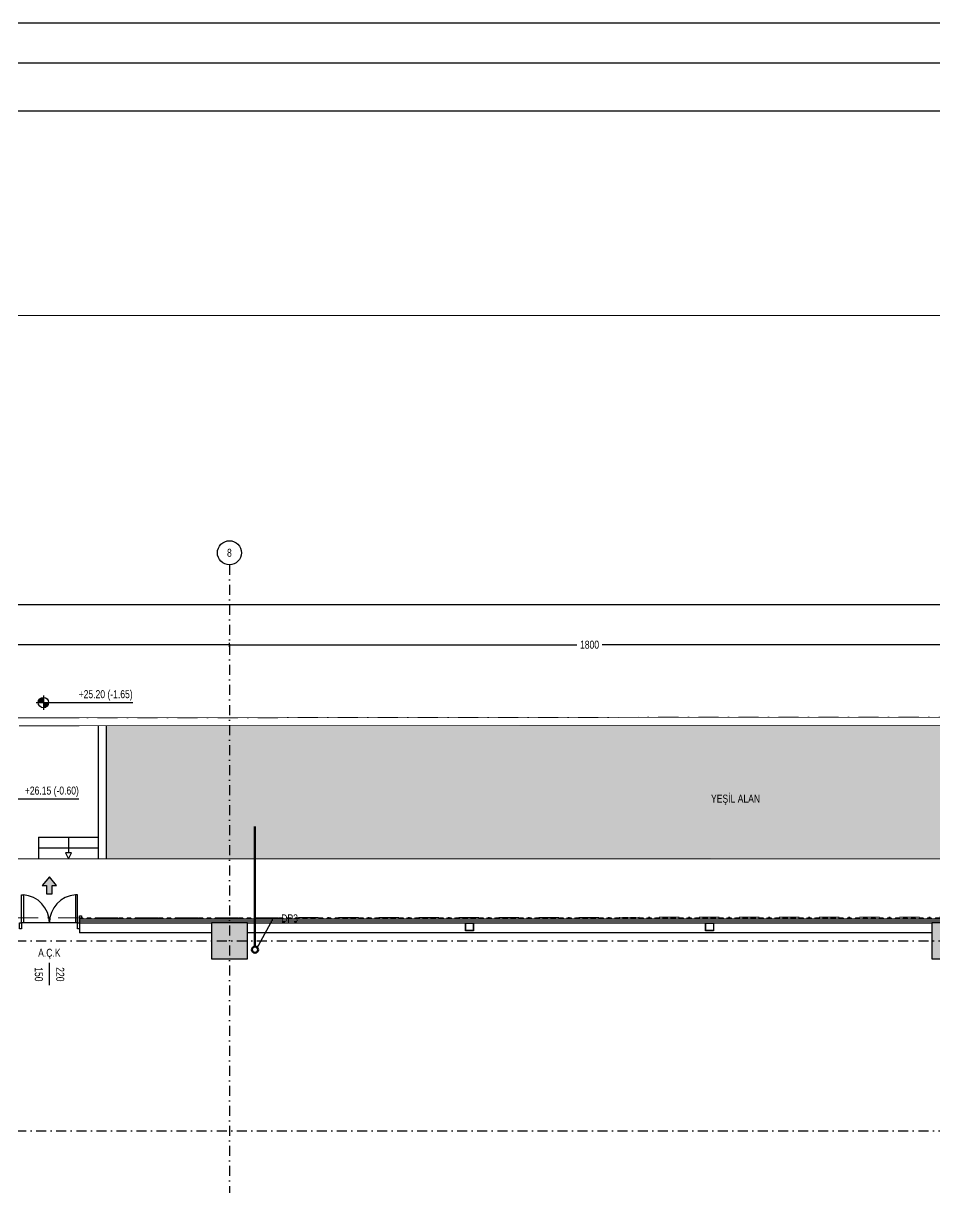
# Model space of a CAD drawing. Header units: centimetres. Extents: x 26569 to 160723, y -3143 to 14565.
# Drawn here: x 62964 to 65242, y 6646 to 9557 of the extents above; entities that cross this region are included whole.
import ezdxf
from ezdxf import colors
from ezdxf.entities.mleader import LeaderData, LeaderLine
from ezdxf.enums import TextEntityAlignment as Align
from ezdxf.math import Vec2, Vec3

# ---------------------------------------------------------------- set-up
doc = ezdxf.new("R2010")
doc.units = ezdxf.units.CM
doc.header["$LTSCALE"] = 100
doc.linetypes.add('DASHDOT', pattern=[1, 0.5, -0.25, 0, -0.25])
doc.linetypes.add('DASHDOT2', pattern=[0.5, 0.25, -0.125, 0, -0.125])
for name, color, linetype in [('A-ANNO-DIMS', 187, 'Continuous'), ('A-ANNO-GRID', 155, 'DASHDOT2'), ('A-ANNO-TEXT', 50, 'Continuous'), ('A-ANNO-TTBL', 157, 'Continuous'), ('A-DOOR', 193, 'Continuous'), ('A-ELEV-01', 255, 'Continuous'), ('A-ELEV-03', 251, 'Continuous'), ('A-WALL-INSL', 249, 'Continuous'), ('A-WALL-SNWPNL', 200, 'Continuous'), ('L-PLNT', 87, 'Continuous'), ('L-SITE', 1, 'DASHDOT'), ('L-SITE-CURB', 33, 'Continuous'), ('S-CONC', 5, 'Continuous'), ('S-HTCH', 8, 'Continuous'), ('S-STEL', 3, 'Continuous')]:
    doc.layers.add(name, color=color, linetype=linetype)
doc.layers.add('GEB-YİB', color=7, linetype='Continuous', lineweight=50)
doc.styles.add('Fields_100', font='act_simplex.shx', dxfattribs={"width": 0.8, "height": 20})
doc.linetypes.add('BATTING', pattern='A,0.00254,-2.54,[134,ltypeshp.shx,S=2.54,R=0,X=-2.54,Y=0],-5.08,[134,ltypeshp.shx,S=2.54,R=180,X=2.54,Y=0],-2.54', length=10.16254)
doc.dimstyles.new('FIELDS_100', dxfattribs={"dimscale": 0, "dimtxt": 20, "dimasz": 5, "dimexe": 5, "dimexo": 5, "dimgap": 5, "dimtad": 0, "dimdec": 0, "dimzin": 0, "dimdsep": 46, "dimtxsty": 'Fields_100', "dimblk": 'DOT', "dimcen": 0.09, "dimclrt": 50, "dimadec": 0, "dimazin": 0, "dimtfac": 1, "dimtdec": 0, "dimtix": 1, "dimtofl": 0, "dimtmove": 1, "dimatfit": 3, "dimfxl": 5, "dimfxlon": 1, "dimtolj": 1, "dimtzin": 0, "dimarcsym": 0})

# ---------------------------------------------------------------- blocks, each defined once
blk = doc.blocks.new('_Dot')
at = {"color": 0, "linetype": 'ByBlock', "lineweight": -2}
blk.add_line((-0.5, 0), (-1, 0), dxfattribs=at)
at = {"color": 0, "linetype": 'ByBlock', "const_width": 0.5}
blk.add_lwpolyline([(-0.25, 0, 1), (0.25, 0, 1)], format="xyb", close=True, dxfattribs=at)
blk = doc.blocks.new('*D166')
at = {"layer": 'A-ANNO-DIMS', "color": 0, "lineweight": -2, "transparency": 16777216}
for p, q in [((61679.5, 7998.6), (61679.5, 8008.6)), ((63479.5, 7998.6), (63479.5, 8008.6)), ((61684.5, 8003.6), (62547.8, 8003.6)), ((63474.5, 8003.6), (62611.1, 8003.6))]:
    blk.add_line(p, q, dxfattribs=at)
at = {"layer": 'DEFPOINTS', "color": 0, "transparency": 16777216}
for p in [(63479.5, 8003.6), (61679.5, 7308.6), (63479.5, 7308.6)]:
    blk.add_point(p, dxfattribs=at)
at = {"layer": 'A-ANNO-DIMS', "color": 0, "lineweight": -2, "transparency": 16777216, "xscale": 5, "yscale": 5, "zscale": 5, "rotation": 180}
blk.add_blockref('_Dot', (61679.5, 8003.6), dxfattribs=at)
at = {"layer": 'A-ANNO-DIMS', "color": 0, "lineweight": -2, "transparency": 16777216, "xscale": 5, "yscale": 5, "zscale": 5}
blk.add_blockref('_Dot', (63479.5, 8003.6), dxfattribs=at)
at = {"layer": 'A-ANNO-DIMS', "color": 50, "transparency": 16777216, "insert": (62579.5, 8003.6), "char_height": 20, "attachment_point": 5, "style": 'Fields_100'}
blk.add_mtext('\\A1;1800', dxfattribs=at)
blk = doc.blocks.new('*D167')
at = {"layer": 'A-ANNO-DIMS', "color": 0, "lineweight": -2, "transparency": 16777216}
for p, q in [((63479.5, 7998.6), (63479.5, 8008.6)), ((65279.5, 7998.6), (65279.5, 8008.6)), ((63484.5, 8003.6), (64347.8, 8003.6)), ((65274.5, 8003.6), (64411.1, 8003.6))]:
    blk.add_line(p, q, dxfattribs=at)
at = {"layer": 'DEFPOINTS', "color": 0, "transparency": 16777216}
for p in [(65279.5, 8003.6), (63479.5, 7308.6), (65279.5, 7308.6)]:
    blk.add_point(p, dxfattribs=at)
at = {"layer": 'A-ANNO-DIMS', "color": 0, "lineweight": -2, "transparency": 16777216, "xscale": 5, "yscale": 5, "zscale": 5, "rotation": 180}
blk.add_blockref('_Dot', (63479.5, 8003.6), dxfattribs=at)
at = {"layer": 'A-ANNO-DIMS', "color": 0, "lineweight": -2, "transparency": 16777216, "xscale": 5, "yscale": 5, "zscale": 5}
blk.add_blockref('_Dot', (65279.5, 8003.6), dxfattribs=at)
at = {"layer": 'A-ANNO-DIMS', "color": 50, "transparency": 16777216, "insert": (64379.5, 8003.6), "char_height": 20, "attachment_point": 5, "style": 'Fields_100'}
blk.add_mtext('\\A1;1800', dxfattribs=at)
blk = doc.blocks.new('*D159')
at = {"layer": 'A-ANNO-DIMS', "color": 0, "lineweight": -2, "transparency": 16777216}
for p, q in [((50829.5, 8098.6), (50829.5, 8108.6)), ((50834.5, 8103.6), (60742.7, 8103.6)), ((70729.5, 8103.6), (60821.3, 8103.6)), ((70734.5, 8098.6), (70734.5, 8108.6))]:
    blk.add_line(p, q, dxfattribs=at)
at = {"layer": 'DEFPOINTS', "color": 0, "transparency": 16777216}
for p in [(70734.5, 8103.6), (50829.5, 7318.6), (70734.5, 7318.6)]:
    blk.add_point(p, dxfattribs=at)
at = {"layer": 'A-ANNO-DIMS', "color": 0, "lineweight": -2, "transparency": 16777216, "xscale": 5, "yscale": 5, "zscale": 5, "rotation": 180}
blk.add_blockref('_Dot', (50829.5, 8103.6), dxfattribs=at)
at = {"layer": 'A-ANNO-DIMS', "color": 0, "lineweight": -2, "transparency": 16777216, "xscale": 5, "yscale": 5, "zscale": 5}
blk.add_blockref('_Dot', (70734.5, 8103.6), dxfattribs=at)
at = {"layer": 'A-ANNO-DIMS', "color": 50, "transparency": 16777216, "insert": (60782, 8103.6), "char_height": 20, "attachment_point": 5, "style": 'Fields_100'}
blk.add_mtext('\\A1;19905', dxfattribs=at)
blk = doc.blocks.new('KAPI 150')
at = {"layer": 'A-DOOR'}
blk.add_line((145, 15), (5, 15), dxfattribs=at)
for points in [[(5, 15), (5, 85), (10, 85), (10, 15)], [(145, 15), (145, 85), (140, 85), (140, 15)]]:
    blk.add_lwpolyline(points, dxfattribs=at)
for points in [[(5, 0), (0, 0), (0, 15), (5, 15)], [(150, 0), (145, 0), (145, 15), (150, 15)]]:
    blk.add_lwpolyline(points, close=True, dxfattribs=at)
for centre, start, end in [((5, 15), 0, 85.904), ((145, 15), 94.096, 180)]:
    blk.add_arc(centre, 70, start, end, dxfattribs=at)
blk = doc.blocks.new('AÇK_01')
at = {"color": 0}
blk.add_lwpolyline([(28, 0), (-28, 0)], dxfattribs=at)
at = {"color": 0, "style": 'Fields_100', "width": 0.8}
blk.add_attdef('A.Ç.K.01', text='', height=20, rotation=90, dxfattribs=at).set_placement((-53, 0), align=Align.MIDDLE_CENTER)
for tag, p in [('W', (1, 17.2)), ('H', (1, -36.3))]:
    blk.add_attdef(tag, text='', height=20, dxfattribs=at).set_placement(p, align=Align.CENTER)

msp = doc.modelspace()

# ---------------------------------------------------------------- hatches: boundary and pattern name
at = {"layer": 'A-ANNO-DIMS'}
h = msp.add_hatch(color=256, dxfattribs=at)
h.paths.add_polyline_path([(63014.7, 7872.05, 0.4142136), (63001.7, 7859.05), (63014.7, 7859.05)])
h.paths.add_polyline_path([(63027.7, 7859.05), (63014.7, 7859.05), (63014.7, 7846.05, 0.4142136)])
at = {"layer": 'A-ANNO-TEXT'}
h = msp.add_hatch(color=256, dxfattribs=at)
h.dxf.hatch_style = 1
h.paths.add_polyline_path([(63029.48, 7423.15), (63011.77, 7402), (63022.74, 7402), (63022.74, 7380.85), (63036.21, 7380.85), (63036.21, 7402), (63047.18, 7402)])
at = {"layer": 'L-PLNT'}
h = msp.add_hatch(dxfattribs=at)
h.set_pattern_fill('DOTS', color=256, scale=10, angle=90)
h.set_pattern_definition([(90, (-26454.631, -0.018), (-15.875, 7.9375), [0, -15.875])])
h.paths.add_polyline_path([(65889.15, 7803.54), (63172.13, 7800.84), (63172.46, 7468.76), (65889.15, 7471.15)])
at = {"layer": 'S-HTCH'}
h = msp.add_hatch(dxfattribs=at)
h.set_pattern_fill('ANSI33', color=256)
h.set_pattern_definition([(45, (47244.2896, 5721.5606), (-4.490128, 4.490128), []), (45, (47248.78, 5721.5606), (-4.490128, 4.490128), [3.175, -1.5875])])
h.paths.add_polyline_path([(63434.48, 1518.59), (63524.48, 1518.59), (63524.48, 1608.59), (63434.48, 1608.59)])
h.paths.add_polyline_path([(63434.48, 7218.59), (63524.48, 7218.59), (63524.48, 7308.59), (63434.48, 7308.59)])
h.paths.add_polyline_path([(61634.48, 1518.59), (61724.48, 1518.59), (61724.48, 1608.59), (61634.48, 1608.59)])
h.paths.add_polyline_path([(58034.48, 1518.59), (58124.48, 1518.59), (58124.48, 1608.59), (58034.48, 1608.59)])
h.paths.add_polyline_path([(61634.48, 7218.59), (61724.48, 7218.59), (61724.48, 7308.59), (61634.48, 7308.59)])
h.paths.add_polyline_path([(58034.48, 7218.59), (58124.48, 7218.59), (58124.48, 7308.59), (58034.48, 7308.59)])
h.paths.add_polyline_path([(63434.48, 3418.59), (63524.48, 3418.59), (63524.48, 3508.59), (63434.48, 3508.59)])
h.paths.add_polyline_path([(63434.48, 5318.59), (63524.48, 5318.59), (63524.48, 5408.59), (63434.48, 5408.59)])
h.paths.add_polyline_path([(61634.48, 3418.59), (61724.48, 3418.59), (61724.48, 3508.59), (61634.48, 3508.59)])
h.paths.add_polyline_path([(58034.48, 3418.59), (58124.48, 3418.59), (58124.48, 3508.59), (58034.48, 3508.59)])
h.paths.add_polyline_path([(61634.48, 5318.59), (61724.48, 5318.59), (61724.48, 5408.59), (61634.48, 5408.59)])
h.paths.add_polyline_path([(58034.48, 5318.59), (58124.48, 5318.59), (58124.48, 5408.59), (58034.48, 5408.59)])
h.paths.add_polyline_path([(68834.48, 3418.59), (68924.48, 3418.59), (68924.48, 3508.59), (68834.48, 3508.59)])
h.paths.add_polyline_path([(68834.48, 5318.59), (68924.48, 5318.59), (68924.48, 5408.59), (68834.48, 5408.59)])
h.paths.add_polyline_path([(67034.48, 3418.59), (67124.48, 3418.59), (67124.48, 3508.59), (67034.48, 3508.59)])
h.paths.add_polyline_path([(67034.48, 5318.59), (67124.48, 5318.59), (67124.48, 5408.59), (67034.48, 5408.59)])
h.paths.add_polyline_path([(65234.48, 3418.59), (65324.48, 3418.59), (65324.48, 3508.59), (65234.48, 3508.59)])
h.paths.add_polyline_path([(65234.48, 5318.59), (65324.48, 5318.59), (65324.48, 5408.59), (65234.48, 5408.59)])
h.paths.add_polyline_path([(61534.48, 3418.59), (61624.48, 3418.59), (61624.48, 3508.59), (61534.48, 3508.59)])
h.paths.add_polyline_path([(61534.48, 5318.59), (61624.48, 5318.59), (61624.48, 5408.59), (61534.48, 5408.59)])
h.paths.add_polyline_path([(59834.48, 3418.59), (59924.48, 3418.59), (59924.48, 3508.59), (59834.48, 3508.59)])
h.paths.add_polyline_path([(59834.48, 5318.59), (59924.48, 5318.59), (59924.48, 5408.59), (59834.48, 5408.59)])
h.paths.add_polyline_path([(56234.48, 3418.59), (56324.48, 3418.59), (56324.48, 3508.59), (56234.48, 3508.59)])
h.paths.add_polyline_path([(56234.48, 5318.59), (56324.48, 5318.59), (56324.48, 5408.59), (56234.48, 5408.59)])
h.paths.add_polyline_path([(54434.48, 3418.59), (54524.48, 3418.59), (54524.48, 3508.59), (54434.48, 3508.59)])
h.paths.add_polyline_path([(54434.48, 5318.59), (54524.48, 5318.59), (54524.48, 5408.59), (54434.48, 5408.59)])
h.paths.add_polyline_path([(52634.48, 3418.59), (52724.48, 3418.59), (52724.48, 3508.59), (52634.48, 3508.59)])
h.paths.add_polyline_path([(52634.48, 5318.59), (52724.48, 5318.59), (52724.48, 5408.59), (52634.48, 5408.59)])
h.paths.add_polyline_path([(70634.48, 5318.59), (70724.48, 5318.59), (70724.48, 5408.59), (70634.48, 5408.59)])
h.paths.add_polyline_path([(70634.48, 3418.59), (70724.48, 3418.59), (70724.48, 3508.59), (70634.48, 3508.59)])
h.paths.add_polyline_path([(70634.48, 1518.59), (70724.48, 1518.59), (70724.48, 1608.59), (70634.48, 1608.59)])
h.paths.add_polyline_path([(68834.48, 1518.59), (68924.48, 1518.59), (68924.48, 1608.59), (68834.48, 1608.59)])
h.paths.add_polyline_path([(67034.48, 1518.59), (67124.48, 1518.59), (67124.48, 1608.59), (67034.48, 1608.59)])
h.paths.add_polyline_path([(65234.48, 1518.59), (65324.48, 1518.59), (65324.48, 1608.59), (65234.48, 1608.59)])
h.paths.add_polyline_path([(61534.48, 1518.59), (61624.48, 1518.59), (61624.48, 1608.59), (61534.48, 1608.59)])
h.paths.add_polyline_path([(59834.48, 1518.59), (59924.48, 1518.59), (59924.48, 1608.59), (59834.48, 1608.59)])
h.paths.add_polyline_path([(56234.48, 1518.59), (56324.48, 1518.59), (56324.48, 1608.59), (56234.48, 1608.59)])
h.paths.add_polyline_path([(54434.48, 1518.59), (54524.48, 1518.59), (54524.48, 1608.59), (54434.48, 1608.59)])
h.paths.add_polyline_path([(52634.48, 1518.59), (52724.48, 1518.59), (52724.48, 1608.59), (52634.48, 1608.59)])
h.paths.add_polyline_path([(70634.48, 7218.59), (70724.48, 7218.59), (70724.48, 7308.59), (70634.48, 7308.59)])
h.paths.add_polyline_path([(68834.48, 7218.59), (68924.48, 7218.59), (68924.48, 7308.59), (68834.48, 7308.59)])
h.paths.add_polyline_path([(67034.48, 7218.59), (67124.48, 7218.59), (67124.48, 7308.59), (67034.48, 7308.59)])
h.paths.add_polyline_path([(65234.48, 7218.59), (65324.48, 7218.59), (65324.48, 7308.59), (65234.48, 7308.59)])
h.paths.add_polyline_path([(61534.48, 7218.59), (61624.48, 7218.59), (61624.48, 7308.59), (61534.48, 7308.59)])
h.paths.add_polyline_path([(59834.48, 7218.59), (59924.48, 7218.59), (59924.48, 7308.59), (59834.48, 7308.59)])
h.paths.add_polyline_path([(56234.48, 7218.59), (56324.48, 7218.59), (56324.48, 7308.59), (56234.48, 7308.59)])
h.paths.add_polyline_path([(54434.48, 7218.59), (54524.48, 7218.59), (54524.48, 7308.59), (54434.48, 7308.59)])
h.paths.add_polyline_path([(52634.48, 7218.59), (52724.48, 7218.59), (52724.48, 7308.59), (52634.48, 7308.59)])

# ---------------------------------------------------------------- linework, layer by layer
at = {"layer": 'A-ANNO-DIMS'}
for p, q in [((63014.7, 7877.05), (63014.7, 7841.05)), ((62996.7, 7859.05), (63237.7, 7859.05)), ((62862.23, 7618.05), (63103.23, 7618.05))]:
    msp.add_line(p, q, dxfattribs=at)
msp.add_circle((63014.7, 7859.05), 13, dxfattribs=at)
at = {"layer": 'A-ANNO-GRID'}
for p, q in [((63479.48, 8203.59), (63479.48, 1408.59)), ((49419.63, 7263.59), (71224.48, 7263.59)), ((49419.63, 6788.59), (71224.48, 6788.59))]:
    msp.add_line(p, q, dxfattribs=at)
at = {"layer": 'A-ANNO-GRID', "linetype": 'Continuous', "ltscale": 10}
msp.add_circle((63479.48, 8233.59), 30, dxfattribs=at)
at = {"layer": 'A-ANNO-TEXT'}
msp.add_lwpolyline([(63029.48, 7423.15), (63011.77, 7402), (63022.74, 7402), (63022.74, 7380.85), (63036.21, 7380.85), (63036.21, 7402), (63047.18, 7402)], close=True, dxfattribs=at)
at = {"layer": 'A-ANNO-TTBL'}
msp.add_line((153081.02, 9337.18), (28768.76, 9337.09), dxfattribs=at)
for points in [[(157421.04, -3142.83), (157421.04, 9557.17), (26568.76, 9557.19), (26568.76, -3142.81)], [(157321.04, -3042.83), (157321.04, 9457.17), (26668.76, 9457.19), (26668.76, -3042.81)]]:
    msp.add_lwpolyline(points, close=True, dxfattribs=at)
at = {"layer": 'A-ELEV-01'}
for p, q in [((63434.48, 7283.59), (63104.48, 7283.59)), ((65234.48, 7283.59), (63524.48, 7283.59))]:
    msp.add_line(p, q, dxfattribs=at)
msp.add_lwpolyline([(63104.48, 7308.59), (63104.48, 7283.59)], dxfattribs=at)
at = {"layer": 'A-ELEV-03'}
for p, q in [((63152.46, 7468.59), (63152.13, 7800.82)), ((63172.46, 7468.59), (63172.13, 7800.84)), ((63002.43, 7522.67), (63152.43, 7522.67)), ((63002.43, 7522.67), (63002.43, 7468.59)), ((63002.43, 7495.67), (63152.43, 7495.67))]:
    msp.add_line(p, q, dxfattribs=at)
for points in [[(63077.4, 7522.67), (63077.37, 7483.67)], [(63104.48, 7318.59), (65889.48, 7318.59)]]:
    msp.add_lwpolyline(points, dxfattribs=at)
msp.add_lwpolyline([(63084.87, 7483.67), (63069.87, 7483.67), (63077.37, 7468.67)], close=True, dxfattribs=at)
at = {"layer": 'A-WALL-INSL', "linetype": 'BATTING', "ltscale": 0.005}
msp.add_lwpolyline([(63104.48, 7313.59), (65889.48, 7313.59)], dxfattribs=at)
at = {"layer": 'A-WALL-SNWPNL'}
for p, q in [((63104.48, 7308.59), (63434.48, 7308.59)), ((63524.48, 7308.59), (65234.48, 7308.59))]:
    msp.add_line(p, q, dxfattribs=at)
for points in [[(63099.48, 7308.59), (63104.48, 7308.59), (63104.48, 7325.59), (63109.48, 7325.59), (63109.48, 7321.09)], [(63104.48, 7320.59), (63112.48, 7320.59), (63114.48, 7318.59), (63122.48, 7318.59), (63124.48, 7320.59), (63132.48, 7320.59), (63134.48, 7318.59), (63142.48, 7318.59), (63144.48, 7320.59), (63152.48, 7320.59), (63154.48, 7318.59)], [(63104.48, 7318.59), (63104.48, 7308.59)], [(63154.48, 7318.59), (63162.48, 7318.59), (63164.48, 7320.59), (63172.48, 7320.59), (63174.48, 7318.59), (63182.48, 7318.59), (63184.48, 7320.59), (63192.48, 7320.59), (63194.48, 7318.59), (63202.48, 7318.59), (63204.48, 7320.59), (63212.48, 7320.59), (63214.48, 7318.59), (63222.48, 7318.59), (63224.48, 7320.59), (63232.48, 7320.59), (63234.48, 7318.59), (63242.48, 7318.59), (63244.48, 7320.59), (63252.48, 7320.59), (63254.48, 7318.59)], [(63254.48, 7318.59), (63262.48, 7318.59), (63264.48, 7320.59), (63272.48, 7320.59), (63274.48, 7318.59), (63282.48, 7318.59), (63284.48, 7320.59), (63292.48, 7320.59), (63294.48, 7318.59), (63302.48, 7318.59), (63304.48, 7320.59), (63312.48, 7320.59), (63314.48, 7318.59), (63322.48, 7318.59), (63324.48, 7320.59), (63332.48, 7320.59), (63334.48, 7318.59), (63342.48, 7318.59), (63344.48, 7320.59), (63352.48, 7320.59), (63354.48, 7318.59)], [(63354.48, 7318.59), (63362.48, 7318.59), (63364.48, 7320.59), (63372.48, 7320.59), (63374.48, 7318.59), (63382.48, 7318.59), (63384.48, 7320.59), (63392.48, 7320.59), (63394.48, 7318.59), (63402.48, 7318.59), (63404.48, 7320.59), (63412.48, 7320.59), (63414.48, 7318.59), (63422.48, 7318.59), (63424.48, 7320.59), (63432.48, 7320.59), (63434.48, 7318.59), (63442.48, 7318.59), (63444.48, 7320.59), (63452.48, 7320.59), (63454.48, 7318.59)], [(63454.48, 7318.59), (63462.48, 7318.59), (63464.48, 7320.59), (63472.48, 7320.59), (63474.48, 7318.59), (63482.48, 7318.59), (63484.48, 7320.59), (63492.48, 7320.59), (63494.48, 7318.59), (63502.48, 7318.59), (63504.48, 7320.59), (63512.48, 7320.59), (63514.48, 7318.59), (63522.48, 7318.59), (63524.48, 7320.59), (63532.48, 7320.59), (63534.48, 7318.59), (63542.48, 7318.59), (63544.48, 7320.59), (63552.48, 7320.59), (63554.48, 7318.59)], [(63554.48, 7318.59), (63562.48, 7318.59), (63564.48, 7320.59), (63572.48, 7320.59), (63574.48, 7318.59), (63582.48, 7318.59), (63584.48, 7320.59), (63592.48, 7320.59), (63594.48, 7318.59), (63602.48, 7318.59), (63604.48, 7320.59), (63612.48, 7320.59), (63614.48, 7318.59), (63622.48, 7318.59), (63624.48, 7320.59), (63632.48, 7320.59), (63634.48, 7318.59), (63642.48, 7318.59), (63644.48, 7320.59), (63652.48, 7320.59), (63654.48, 7318.59)], [(63654.48, 7318.59), (63662.48, 7318.59), (63664.48, 7320.59), (63672.48, 7320.59), (63674.48, 7318.59), (63682.48, 7318.59), (63684.48, 7320.59), (63692.48, 7320.59), (63694.48, 7318.59), (63702.48, 7318.59), (63704.48, 7320.59), (63712.48, 7320.59), (63714.48, 7318.59), (63722.48, 7318.59), (63724.48, 7320.59), (63732.48, 7320.59), (63734.48, 7318.59), (63742.48, 7318.59), (63744.48, 7320.59), (63752.48, 7320.59), (63754.48, 7318.59)], [(63754.48, 7318.59), (63762.48, 7318.59), (63764.48, 7320.59), (63772.48, 7320.59), (63774.48, 7318.59), (63782.48, 7318.59), (63784.48, 7320.59), (63792.48, 7320.59), (63794.48, 7318.59), (63802.48, 7318.59), (63804.48, 7320.59), (63812.48, 7320.59), (63814.48, 7318.59), (63822.48, 7318.59), (63824.48, 7320.59), (63832.48, 7320.59), (63834.48, 7318.59), (63842.48, 7318.59), (63844.48, 7320.59), (63852.48, 7320.59), (63854.48, 7318.59)], [(63854.48, 7318.59), (63862.48, 7318.59), (63864.48, 7320.59), (63872.48, 7320.59), (63874.48, 7318.59), (63882.48, 7318.59), (63884.48, 7320.59), (63892.48, 7320.59), (63894.48, 7318.59), (63902.48, 7318.59), (63904.48, 7320.59), (63912.48, 7320.59), (63914.48, 7318.59), (63922.48, 7318.59), (63924.48, 7320.59), (63932.48, 7320.59), (63934.48, 7318.59), (63942.48, 7318.59), (63944.48, 7320.59), (63952.48, 7320.59), (63954.48, 7318.59)], [(63954.48, 7318.59), (63962.48, 7318.59), (63964.48, 7320.59), (63972.48, 7320.59), (63974.48, 7318.59), (63982.48, 7318.59), (63984.48, 7320.59), (63992.48, 7320.59), (63994.48, 7318.59), (64002.48, 7318.59), (64004.48, 7320.59), (64012.48, 7320.59), (64014.48, 7318.59), (64022.48, 7318.59), (64024.48, 7320.59), (64032.48, 7320.59), (64034.48, 7318.59), (64042.48, 7318.59), (64044.48, 7320.59), (64052.48, 7320.59), (64054.48, 7318.59)], [(64054.48, 7318.59), (64062.48, 7318.59), (64064.48, 7320.59), (64072.48, 7320.59), (64074.48, 7318.59), (64082.48, 7318.59), (64084.48, 7320.59), (64092.48, 7320.59), (64094.48, 7318.59), (64102.48, 7318.59), (64104.48, 7320.59), (64112.48, 7320.59), (64114.48, 7318.59), (64122.48, 7318.59), (64124.48, 7320.59), (64132.48, 7320.59), (64134.48, 7318.59), (64142.48, 7318.59), (64144.48, 7320.59), (64152.48, 7320.59), (64154.48, 7318.59)], [(64154.48, 7318.59), (64162.48, 7318.59), (64164.48, 7320.59), (64172.48, 7320.59), (64174.48, 7318.59), (64182.48, 7318.59), (64184.48, 7320.59), (64192.48, 7320.59), (64194.48, 7318.59), (64202.48, 7318.59), (64204.48, 7320.59), (64212.48, 7320.59), (64214.48, 7318.59), (64222.48, 7318.59), (64224.48, 7320.59), (64232.48, 7320.59), (64234.48, 7318.59), (64242.48, 7318.59), (64244.48, 7320.59), (64252.48, 7320.59), (64254.48, 7318.59)], [(64254.48, 7318.59), (64262.48, 7318.59), (64264.48, 7320.59), (64272.48, 7320.59), (64274.48, 7318.59), (64282.48, 7318.59), (64284.48, 7320.59), (64292.48, 7320.59), (64294.48, 7318.59), (64302.48, 7318.59), (64304.48, 7320.59), (64312.48, 7320.59), (64314.48, 7318.59), (64322.48, 7318.59), (64324.48, 7320.59), (64332.48, 7320.59), (64334.48, 7318.59), (64342.48, 7318.59), (64344.48, 7320.59), (64352.48, 7320.59), (64354.48, 7318.59)], [(64354.48, 7318.59), (64362.48, 7318.59), (64364.48, 7320.59), (64372.48, 7320.59), (64374.48, 7318.59), (64382.48, 7318.59), (64384.48, 7320.59), (64392.48, 7320.59), (64394.48, 7318.59), (64402.48, 7318.59), (64404.48, 7320.59), (64412.48, 7320.59), (64414.48, 7318.59), (64422.48, 7318.59), (64424.48, 7320.59), (64432.48, 7320.59), (64434.48, 7318.59), (64442.48, 7318.59), (64444.48, 7320.59), (64452.48, 7320.59), (64454.48, 7318.59)], [(64454.48, 7318.59), (64462.48, 7318.59), (64464.48, 7320.59), (64472.48, 7320.59), (64474.48, 7318.59), (64482.48, 7318.59), (64484.48, 7320.59), (64492.48, 7320.59), (64494.48, 7318.59), (64502.48, 7318.59), (64504.48, 7320.59), (64512.48, 7320.59), (64514.48, 7318.59), (64522.48, 7318.59), (64524.48, 7320.59), (64532.48, 7320.59), (64534.48, 7318.59), (64542.48, 7318.59), (64544.48, 7320.59), (64552.48, 7320.59), (64554.48, 7318.59)], [(64554.48, 7318.59), (64562.48, 7318.59), (64564.48, 7320.59), (64572.48, 7320.59), (64574.48, 7318.59), (64582.48, 7318.59), (64584.48, 7320.59), (64592.48, 7320.59), (64594.48, 7318.59), (64602.48, 7318.59), (64604.48, 7320.59), (64612.48, 7320.59), (64614.48, 7318.59), (64622.48, 7318.59), (64624.48, 7320.59), (64632.48, 7320.59), (64634.48, 7318.59), (64642.48, 7318.59), (64644.48, 7320.59), (64652.48, 7320.59), (64654.48, 7318.59)], [(64654.48, 7318.59), (64662.48, 7318.59), (64664.48, 7320.59), (64672.48, 7320.59), (64674.48, 7318.59), (64682.48, 7318.59), (64684.48, 7320.59), (64692.48, 7320.59), (64694.48, 7318.59), (64702.48, 7318.59), (64704.48, 7320.59), (64712.48, 7320.59), (64714.48, 7318.59), (64722.48, 7318.59), (64724.48, 7320.59), (64732.48, 7320.59), (64734.48, 7318.59), (64742.48, 7318.59), (64744.48, 7320.59), (64752.48, 7320.59), (64754.48, 7318.59)], [(64754.48, 7318.59), (64762.48, 7318.59), (64764.48, 7320.59), (64772.48, 7320.59), (64774.48, 7318.59), (64782.48, 7318.59), (64784.48, 7320.59), (64792.48, 7320.59), (64794.48, 7318.59), (64802.48, 7318.59), (64804.48, 7320.59), (64812.48, 7320.59), (64814.48, 7318.59), (64822.48, 7318.59), (64824.48, 7320.59), (64832.48, 7320.59), (64834.48, 7318.59), (64842.48, 7318.59), (64844.48, 7320.59), (64852.48, 7320.59), (64854.48, 7318.59)], [(64854.48, 7318.59), (64862.48, 7318.59), (64864.48, 7320.59), (64872.48, 7320.59), (64874.48, 7318.59), (64882.48, 7318.59), (64884.48, 7320.59), (64892.48, 7320.59), (64894.48, 7318.59), (64902.48, 7318.59), (64904.48, 7320.59), (64912.48, 7320.59), (64914.48, 7318.59), (64922.48, 7318.59), (64924.48, 7320.59), (64932.48, 7320.59), (64934.48, 7318.59), (64942.48, 7318.59), (64944.48, 7320.59), (64952.48, 7320.59), (64954.48, 7318.59)], [(64954.48, 7318.59), (64962.48, 7318.59), (64964.48, 7320.59), (64972.48, 7320.59), (64974.48, 7318.59), (64982.48, 7318.59), (64984.48, 7320.59), (64992.48, 7320.59), (64994.48, 7318.59), (65002.48, 7318.59), (65004.48, 7320.59), (65012.48, 7320.59), (65014.48, 7318.59), (65022.48, 7318.59), (65024.48, 7320.59), (65032.48, 7320.59), (65034.48, 7318.59), (65042.48, 7318.59), (65044.48, 7320.59), (65052.48, 7320.59), (65054.48, 7318.59)], [(65054.48, 7318.59), (65062.48, 7318.59), (65064.48, 7320.59), (65072.48, 7320.59), (65074.48, 7318.59), (65082.48, 7318.59), (65084.48, 7320.59), (65092.48, 7320.59), (65094.48, 7318.59), (65102.48, 7318.59), (65104.48, 7320.59), (65112.48, 7320.59), (65114.48, 7318.59), (65122.48, 7318.59), (65124.48, 7320.59), (65132.48, 7320.59), (65134.48, 7318.59), (65142.48, 7318.59), (65144.48, 7320.59), (65152.48, 7320.59), (65154.48, 7318.59)], [(65154.48, 7318.59), (65162.48, 7318.59), (65164.48, 7320.59), (65172.48, 7320.59), (65174.48, 7318.59), (65182.48, 7318.59), (65184.48, 7320.59), (65192.48, 7320.59), (65194.48, 7318.59), (65202.48, 7318.59), (65204.48, 7320.59), (65212.48, 7320.59), (65214.48, 7318.59), (65222.48, 7318.59), (65224.48, 7320.59), (65232.48, 7320.59), (65234.48, 7318.59), (65242.48, 7318.59), (65244.48, 7320.59), (65252.48, 7320.59), (65254.48, 7318.59)]]:
    msp.add_lwpolyline(points, dxfattribs=at)
at = {"layer": 'GEB-YİB'}
msp.add_line((63543.39, 7248.87), (63543.39, 7548.87), dxfattribs=at)
msp.add_circle((63543.39, 7241.29), 7.58, dxfattribs=at)
at = {"layer": 'L-SITE', "lineweight": 0}
for points in [[(50637.42, 7808.39), (69330.51, 7827.01), (71796.9, 7806.99), (73865.88, 7790.19), (74188.77, 7317.84), (70833.35, -1550.65), (70134.13, -2030.02), (69340.7, -2023.24), (49759.05, -2042.85), (50118.28, 7307.63)], [(70687.99, -521.89), (50317.07, -542.29), (50610.19, 7087.42), (50839.48, 7308.59), (69328.73, 7327.01), (71792.84, 7307.01), (73600.55, 7292.33), (73628.86, 7250.92)]]:
    msp.add_lwpolyline(points, close=True, dxfattribs=at)
at = {"layer": 'L-SITE-CURB', "lineweight": 0}
for p, q in [((48081.01, 8825.48), (71796.93, 8826.89)), ((62954, 7820.63), (63104, 7820.63)), ((63104, 7820.78), (66254, 7823.9)), ((63104, 7800.78), (66254, 7803.9)), ((63104, 7800.78), (62954, 7800.63)), ((62002.46, 7468.59), (63152.46, 7468.59))]:
    msp.add_line(p, q, dxfattribs=at)
at = {"layer": 'L-SITE-CURB', "lineweight": 0, "elevation": 0}
msp.add_lwpolyline([(63152.46, 7468.76), (65889.32, 7468.72), (65888.98, 7803.54)], dxfattribs=at)
at = {"layer": 'S-CONC'}
for points in [[(63434.48, 7218.59), (63524.48, 7218.59), (63524.48, 7308.59), (63434.48, 7308.59)], [(65234.48, 7218.59), (65324.48, 7218.59), (65324.48, 7308.59), (65234.48, 7308.59)]]:
    msp.add_lwpolyline(points, close=True, dxfattribs=at)
at = {"layer": 'S-STEL', "elevation": 0}
for points in [[(64069.48, 7308.59), (64089.48, 7308.59), (64089.48, 7288.59), (64069.48, 7288.59)], [(64070.08, 7307.99), (64088.88, 7307.99), (64088.88, 7289.19), (64070.08, 7289.19)], [(64669.48, 7308.59), (64689.48, 7308.59), (64689.48, 7288.59), (64669.48, 7288.59)], [(64670.08, 7307.99), (64688.88, 7307.99), (64688.88, 7289.19), (64670.08, 7289.19)]]:
    msp.add_lwpolyline(points, close=True, dxfattribs=at)

# ---------------------------------------------------------------- block references
at = {"layer": 'A-ANNO-TEXT', "rotation": 270}
msp.add_blockref('AÇK_01', (63029.48, 7180.59), dxfattribs=at).add_auto_attribs({'A.Ç.K.01': 'A.Ç.K', 'H': '150', 'W': '220'})
at = {"layer": 'A-ELEV-01'}
msp.add_blockref('KAPI 150', (62954.48, 7293.59), dxfattribs=at)

# ---------------------------------------------------------------- texts
at = {"layer": 'A-ANNO-GRID', "color": 50, "style": 'Fields_100', "width": 0.8}
msp.add_text('8', height=20, rotation=359.92667, dxfattribs=at).set_placement((63479.48, 8233.59), align=Align.MIDDLE_CENTER)
at = {"layer": 'A-ANNO-TEXT', "style": 'Fields_100', "width": 0.8}
msp.add_text('YEŞİL ALAN', height=20, dxfattribs=at).set_placement((64683.05, 7608.9))
at = {"layer": 'A-ANNO-TEXT', "char_height": 20, "attachment_point": 9, "style": 'Fields_100'}
for s, insert in [('+25.20 (-1.65)', (63237.7, 7864.05)), ('+26.15 (-0.60)', (63103.23, 7623.05))]:
    msp.add_mtext_dynamic_manual_height_columns(s, width=436.6649, gutter_width=100, heights=[0], dxfattribs=dict(at, insert=insert))

# ---------------------------------------------------------------- dimensions: what is measured, and where the dimension line sits
at = {"layer": 'A-ANNO-DIMS'}
for base, p1, p2, picture, middle in [((70734.48, 8103.59), (50829.48, 7318.59), (70734.48, 7318.59), '*D159', (60781.98, 8103.59)), ((63479.48, 8003.59), (61679.48, 7308.59), (63479.48, 7308.59), '*D166', (62579.48, 8003.59)), ((65279.48, 8003.59), (63479.48, 7308.59), (65279.48, 7308.59), '*D167', (64379.48, 8003.59))]:
    dim = msp.add_linear_dim(base=base, p1=p1, p2=p2, dimstyle='FIELDS_100', override={"dimscale": 1}, dxfattribs=at)
    dim.commit()
    dim.dimension.update_dxf_attribs({"geometry": picture, "text_midpoint": middle})

# ---------------------------------------------------------------- leaders
at = {"layer": 'GEB-YİB'}
ml = msp.add_multileader_mtext('Standard', dxfattribs=at)
ml.set_content('{\\C256;DP3}', color=50, style='Fields_100')
ml.set_leader_properties(color=256)
ml.set_arrow_properties(name='DOT')
ml.build(insert=Vec2(0, 0))
ml.multileader.update_dxf_attribs({"dogleg_length": 10, "arrow_head_size": 6})
ctx = ml.context
ctx.base_point, ctx.char_height, ctx.arrow_head_size, ctx.landing_gap_size, ctx.plane_origin = Vec3(63598.99, 7319.61), 20, 6, 10, Vec3(63548.99, 7246.39)
notes = []
notes.append((ctx, [(0, (1, 1, 0), (63588.99, 7319.61), (1, 0), 10, [(0, [(63548.99, 7246.39)], 0, [])])]))
ctx.mtext.insert, ctx.mtext.flow_direction = Vec3(63608.99, 7329.61), 5
for ctx, leaders in notes:
    for number, flags, end, landing, length, lines in leaders:
        leader = LeaderData()
        leader.index, (leader.has_last_leader_line, leader.has_dogleg_vector, leader.attachment_direction) = number, flags
        leader.last_leader_point, leader.dogleg_vector, leader.dogleg_length = Vec3(end), Vec3(landing), length
        for number, points, colour, breaks in lines:
            line = LeaderLine()
            line.index, line.vertices, line.color, line.breaks = number, Vec3.list(points), colors.encode_raw_color(colour), breaks
            leader.lines.append(line)
        ctx.leaders.append(leader)

doc.saveas('drawing.dxf')
